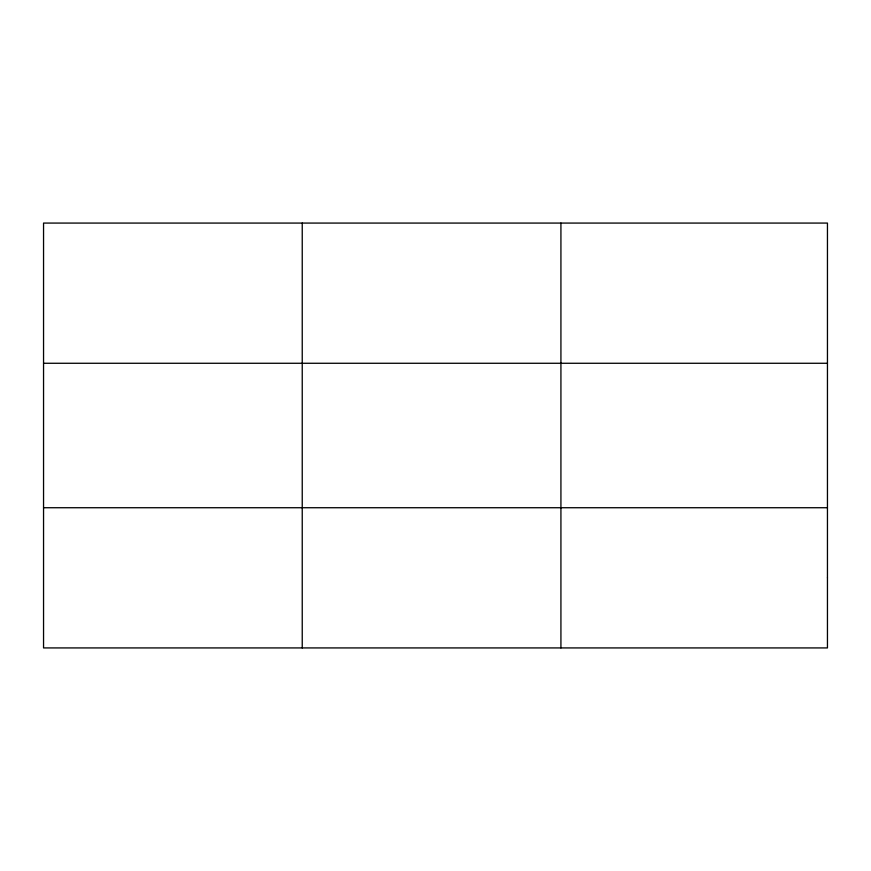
<?xml version="1.0" encoding="UTF-8"?>
<svg xmlns="http://www.w3.org/2000/svg" width="871" height="871" viewBox="0 0 871 871"><rect width="100%" height="100%" fill="white"/><g stroke="black" fill="none" stroke-linecap="round" stroke-linejoin="round"><path stroke-width="1.31" d="M302.237 223.074L302.237 647.926M560.924 223.074L560.924 647.926M43.55 363.272L827.45 363.272M43.55 507.728L827.45 507.728M827.45 577.832L827.45 647.926L43.55 647.926L43.55 223.074L827.45 223.074L827.45 577.832"/></g></svg>
